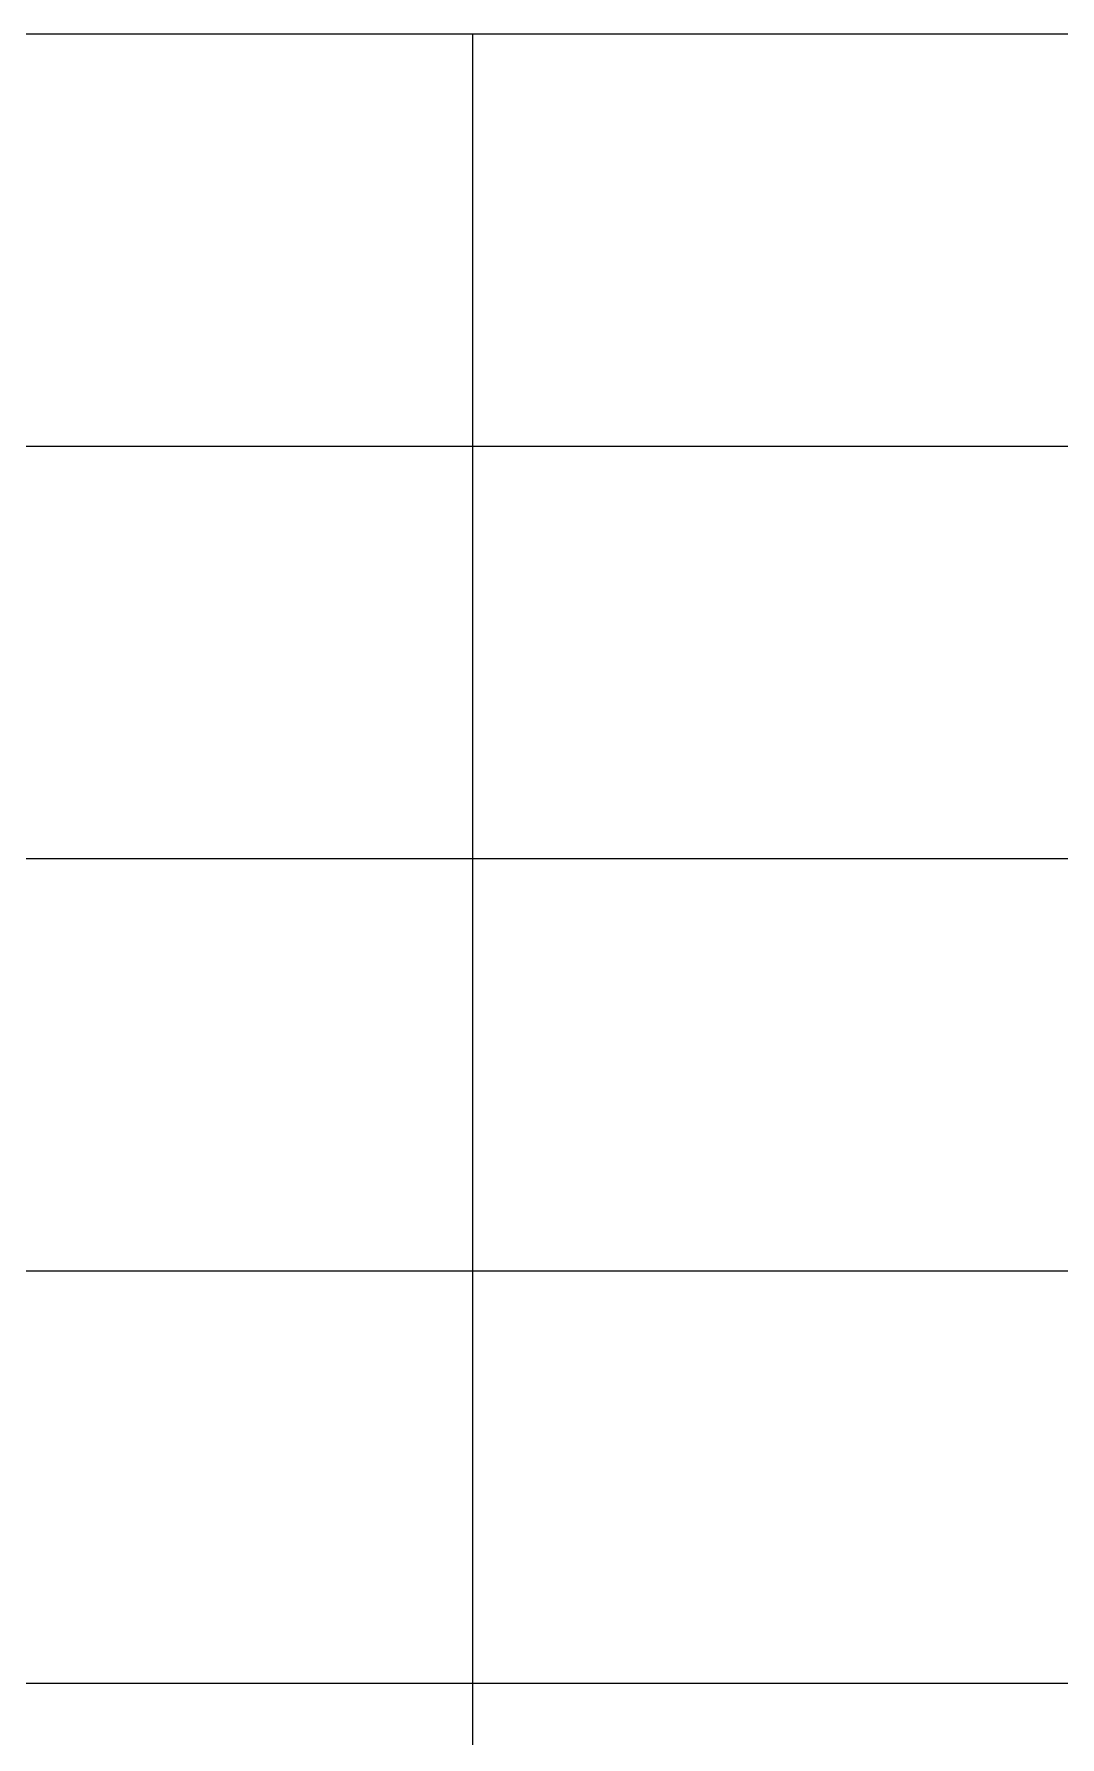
# Model space of a CAD drawing. Extents: x -51258 to 164715, y -112558 to 496610.
# Drawn here: x 113874 to 118850, y 6991 to 15250 of the extents above; entities that cross this region are included whole.
import ezdxf

# ---------------------------------------------------------------- set-up
doc = ezdxf.new("R2010")
doc.units = 0
doc.header["$LTSCALE"] = 1000

# ---------------------------------------------------------------- blocks, each defined once
blk = doc.blocks.new('RTGSREG')
for points in [[(-500, 6100), (-18500, 6100)], [(-13000, 6100), (-13000, 1300)], [(-11500, 5300), (-18500, 5300)], [(-500, 4500), (-18500, 4500)], [(-11500, 3700), (-18500, 3700)], [(-11500, 2900), (-18500, 2900)]]:
    blk.add_lwpolyline(points)

msp = doc.modelspace()

# ---------------------------------------------------------------- block references
at = {"xscale": 2.5, "yscale": 2.5, "zscale": 2.5}
msp.add_blockref('RTGSREG', (148500, 0), dxfattribs=at)

doc.saveas('drawing.dxf')
